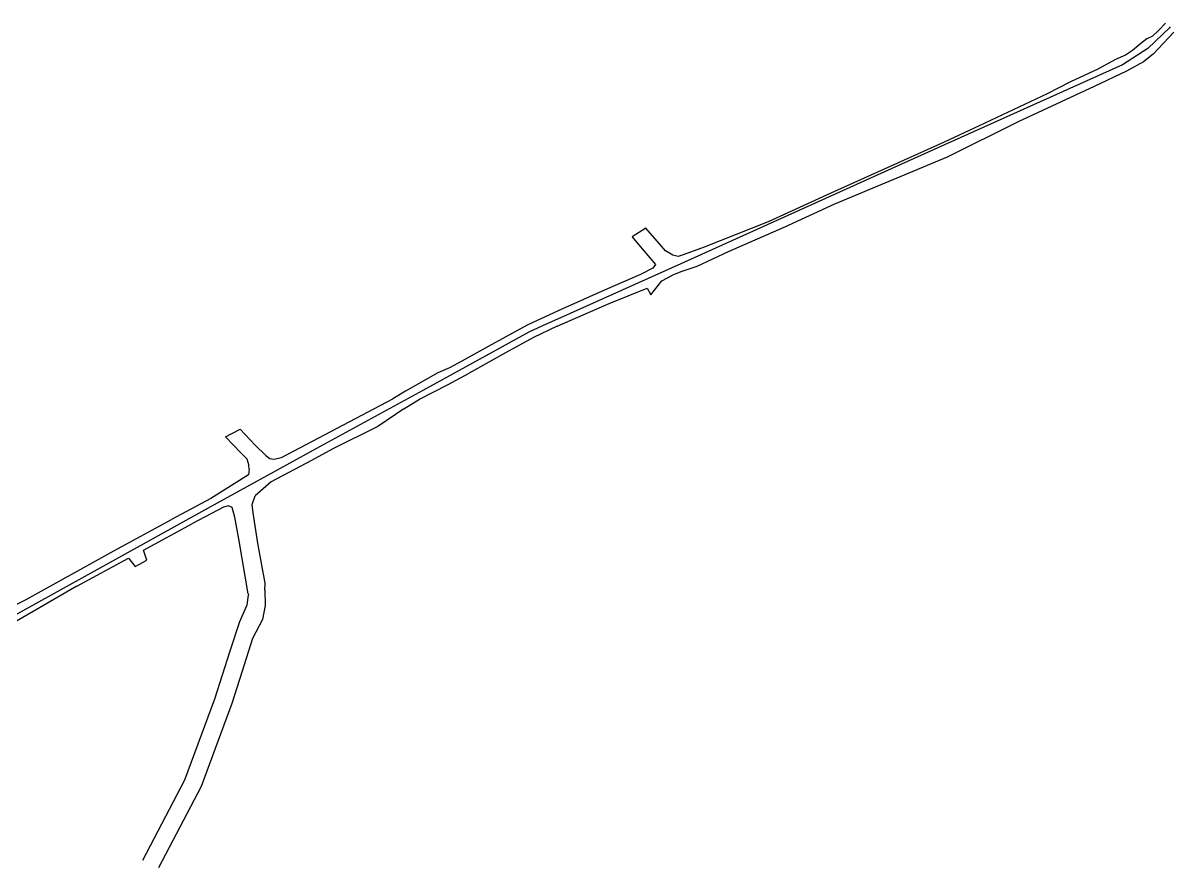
# Model space of a CAD drawing. Extents: x 539064 to 539891, y 4477666 to 4478116.
# Drawn here: x 539510.7 to 539890.8, y 4477837.1 to 4478116.2 of the extents above; entities that cross this region are included whole.
import ezdxf

# ---------------------------------------------------------------- set-up
doc = ezdxf.new("R2010")
doc.units = 0
doc.header["$MEASUREMENT"] = 0
doc.linetypes.add('DUZ', pattern=[500, 500])
for name, color, linetype in [('GEOFENCE', 90, 'DUZ'), ('INIT_COORD', 160, 'DUZ'), ('KAT_1450', 236, 'DUZ'), ('KAT_1460', 13, 'DUZ')]:
    doc.layers.add(name, color=color, linetype=linetype)

msp = doc.modelspace()

# ---------------------------------------------------------------- linework, layer by layer
at = {"layer": 'GEOFENCE', "linetype": 'Continuous'}
for p, q in [((539889.39, 4478114.7, 1463.93), (539882.13, 4478107.83, 1463.98)), ((539882.13, 4478107.83, 1463.98), (539873.75, 4478102.37, 1464.18)), ((539873.75, 4478102.37, 1464.18), (539800.82, 4478069.53, 1465.7)), ((539800.82, 4478069.53, 1465.7), (539727.89, 4478036.69, 1467.21)), ((539727.89, 4478036.69, 1467.21), (539691.42, 4478020.27, 1467.96)), ((539691.42, 4478020.27, 1467.96), (539682.3, 4478016.16, 1468.15)), ((539677.74, 4478014.11, 1468.25), (539642.69, 4477994.85, 1467.92)), ((539682.3, 4478016.16, 1468.15), (539677.74, 4478014.11, 1468.25)), ((539642.69, 4477994.85, 1467.92), (539607.63, 4477975.6, 1467.59)), ((539607.63, 4477975.6, 1467.59), (539572.57, 4477956.34, 1467.26)), ((539572.57, 4477956.34, 1467.26), (539502.57, 4477917.62, 1467.87))]:
    msp.add_line(p, q, dxfattribs=at)
at = {"layer": 'INIT_COORD', "linetype": 'Continuous'}
msp.add_point((539889.39, 4478114.7, 1463.93), dxfattribs=at)
at = {"layer": 'KAT_1450'}
for p, q in [((539564.1, 4477866.2, 1454.97), (539574.04, 4477892.99, 1459.31)), ((539579.62, 4477891.41, 1459.31), (539569.52, 4477863.99, 1454.97)), ((539550.28, 4477839.66, 1450.61), (539564.1, 4477866.2, 1454.97)), ((539569.52, 4477863.99, 1454.97), (539555.41, 4477837.06, 1450.61))]:
    msp.add_line(p, q, dxfattribs=at)
at = {"layer": 'KAT_1460'}
for p, q in [((539885.72, 4478113.77, 1463.93), (539883.72, 4478111.9, 1463.95)), ((539890.79, 4478113.19, 1463.93), (539883.96, 4478105.96, 1463.98)), ((539887.99, 4478116.21, 1463.93), (539885.72, 4478113.77, 1463.93)), ((539879.86, 4478109.43, 1463.99), (539877.07, 4478107.17, 1464.03)), ((539881.85, 4478110.99, 1463.97), (539879.86, 4478109.43, 1463.99)), ((539883.72, 4478111.9, 1463.95), (539881.85, 4478110.99, 1463.97)), ((539874.77, 4478105.56, 1464.12), (539871.5, 4478104.19, 1464.19)), ((539877.07, 4478107.17, 1464.03), (539874.77, 4478105.56, 1464.12)), ((539883.96, 4478105.96, 1463.98), (539880.7, 4478103.42, 1463.99)), ((539871.5, 4478104.19, 1464.19), (539865.69, 4478101.01, 1464.25)), ((539880.7, 4478103.42, 1463.99), (539875.08, 4478100.34, 1464.19)), ((539865.69, 4478101.01, 1464.25), (539856.61, 4478096.83, 1464.22)), ((539875.08, 4478100.34, 1464.19), (539864.46, 4478095.27, 1464.24)), ((539864.46, 4478095.27, 1464.24), (539839.56, 4478083.71, 1464.15)), ((539856.61, 4478096.83, 1464.22), (539848.92, 4478092.77, 1464.19)), ((539848.92, 4478092.77, 1464.19), (539826.46, 4478082.25, 1464.17)), ((539826.46, 4478082.25, 1464.17), (539814.9, 4478076.83, 1464.24)), ((539839.56, 4478083.71, 1464.15), (539815.92, 4478071.93, 1464.25)), ((539814.9, 4478076.83, 1464.24), (539777.51, 4478060.03, 1464.85)), ((539815.92, 4478071.93, 1464.25), (539778.71, 4478056.35, 1464.85)), ((539777.51, 4478060.03, 1464.85), (539756.8, 4478050.54, 1465.89)), ((539778.71, 4478056.35, 1464.85), (539761.91, 4478048.63, 1465.78)), ((539716.35, 4478048.38, 1467.79), (539711.9, 4478045.53, 1467.79)), ((539720.94, 4478043.26, 1467.79), (539716.35, 4478048.38, 1467.79)), ((539756.8, 4478050.54, 1465.89), (539735.68, 4478042.15, 1467.2)), ((539761.91, 4478048.63, 1465.78), (539743.62, 4478040.58, 1466.88)), ((539711.9, 4478045.53, 1467.79), (539713.98, 4478043.03, 1467.79)), ((539713.98, 4478043.03, 1467.79), (539719.52, 4478036.38, 1467.66)), ((539722.84, 4478041, 1467.72), (539720.94, 4478043.26, 1467.79)), ((539725.33, 4478039.48, 1469.08), (539722.84, 4478041, 1467.72)), ((539735.68, 4478042.15, 1467.2), (539728.7, 4478039.59, 1467.54)), ((539743.62, 4478040.58, 1466.88), (539733.23, 4478035.79, 1467.42)), ((539727.07, 4478039.08, 1467.59), (539725.33, 4478039.48, 1469.08)), ((539728.7, 4478039.59, 1467.54), (539727.07, 4478039.08, 1467.59)), ((539714.66, 4478033.1, 1467.76), (539702.98, 4478028.1, 1467.96)), ((539718.7, 4478035.27, 1467.73), (539714.66, 4478033.1, 1467.76)), ((539719.52, 4478036.38, 1467.66), (539718.7, 4478035.27, 1467.73)), ((539721.7, 4478031.03, 1467.72), (539725.14, 4478032.87, 1467.68)), ((539728.26, 4478034.11, 1467.61), (539725.14, 4478032.87, 1467.68)), ((539733.23, 4478035.79, 1467.42), (539728.26, 4478034.11, 1467.61)), ((539718.01, 4478026.37, 1467.79), (539721.7, 4478031.03, 1467.72)), ((539702.98, 4478028.1, 1467.96), (539688.58, 4478021.62, 1468.07)), ((539704.25, 4478023.52, 1467.96), (539716.84, 4478028.6, 1467.78)), ((539716.84, 4478028.6, 1467.78), (539718.01, 4478026.37, 1467.79)), ((539688.58, 4478021.62, 1468.07), (539677.43, 4478016.48, 1468.23)), ((539687.14, 4478016.1, 1468.12), (539704.25, 4478023.52, 1467.96)), ((539674.76, 4478015.07, 1468.26), (539665.49, 4478009.97, 1468.28)), ((539677.43, 4478016.48, 1468.23), (539674.76, 4478015.07, 1468.26)), ((539687.14, 4478016.1, 1468.12), (539679.29, 4478012.3, 1468.24)), ((539665.49, 4478009.97, 1468.28), (539655.63, 4478004.45, 1468.26)), ((539679.29, 4478012.3, 1468.24), (539670.06, 4478007.27, 1468.28)), ((539670.06, 4478007.27, 1468.28), (539657.99, 4478000.56, 1468.25)), ((539651.52, 4478002.31, 1468.16), (539647.64, 4478000.66, 1468.1)), ((539655.63, 4478004.45, 1468.26), (539651.52, 4478002.31, 1468.16)), ((539647.64, 4478000.66, 1468.1), (539637.06, 4477994.59, 1467.98)), ((539650.87, 4477996.65, 1468.1), (539657.99, 4478000.56, 1468.25)), ((539641.64, 4477991.92, 1468), (539650.87, 4477996.65, 1468.1)), ((539596.03, 4477972.64, 1467.45), (539632.87, 4477992.06, 1467.95)), ((539637.06, 4477994.59, 1467.98), (539632.87, 4477992.06, 1467.95)), ((539636.45, 4477988.8, 1467.95), (539641.64, 4477991.92, 1468)), ((539636.45, 4477988.8, 1467.95), (539627.86, 4477982.88, 1467.89)), ((539577.58, 4477979.46, 1467.3), (539582.46, 4477982.02, 1467.3)), ((539582.46, 4477982.02, 1467.3), (539587.37, 4477976.7, 1467.3)), ((539627.86, 4477982.88, 1467.89), (539613.03, 4477975.48, 1467.69)), ((539582.62, 4477974.21, 1467.14), (539577.58, 4477979.46, 1467.3)), ((539587.37, 4477976.7, 1467.3), (539590.83, 4477973.37, 1467.29)), ((539584.67, 4477972.08, 1466.94), (539582.62, 4477974.21, 1467.14)), ((539585.3, 4477970.27, 1467.35), (539584.67, 4477972.08, 1466.94)), ((539590.83, 4477973.37, 1467.29), (539592.2, 4477972.3, 1467.34)), ((539592.2, 4477972.3, 1467.34), (539593.49, 4477972.15, 1467.28)), ((539593.49, 4477972.15, 1467.28), (539596.03, 4477972.64, 1467.45)), ((539613.03, 4477975.48, 1467.69), (539606, 4477971.71, 1467.54)), ((539585.33, 4477968.7, 1467.4), (539585.12, 4477966.89, 1467.35)), ((539585.33, 4477968.7, 1467.4), (539585.3, 4477970.27, 1467.35)), ((539606, 4477971.71, 1467.54), (539592.61, 4477964.63, 1467.39)), ((539585.12, 4477966.89, 1467.35), (539572.71, 4477959.12, 1467.29)), ((539592.61, 4477964.63, 1467.39), (539587.41, 4477960.03, 1467.33)), ((539572.71, 4477959.12, 1467.29), (539559.7, 4477952.18, 1467.32)), ((539578.56, 4477956.7, 1467.26), (539576.89, 4477956.22, 1467.28)), ((539579.75, 4477956.14, 1467.11), (539578.56, 4477956.7, 1467.26)), ((539586.32, 4477957.09, 1467.12), (539587.41, 4477960.03, 1467.33)), ((539586.74, 4477954.36, 1467.15), (539586.32, 4477957.09, 1467.12)), ((539576.89, 4477956.22, 1467.28), (539566.7, 4477950.83, 1467.32)), ((539580.65, 4477952.94, 1467.16), (539579.75, 4477956.14, 1467.11)), ((539582.1, 4477945.09, 1466.32), (539580.65, 4477952.94, 1467.16)), ((539588.26, 4477944.33, 1466.12), (539586.74, 4477954.36, 1467.15)), ((539540.72, 4477941.86, 1467.51), (539559.7, 4477952.18, 1467.32)), ((539550.48, 4477942.06, 1467.4), (539566.7, 4477950.83, 1467.32)), ((539511.72, 4477925.72, 1467.52), (539540.72, 4477941.86, 1467.51)), ((539551.63, 4477938.73, 1467.54), (539550.48, 4477942.06, 1467.4)), ((539585.08, 4477927.63, 1464.38), (539582.1, 4477945.09, 1466.32)), ((539590.66, 4477931.18, 1464.67), (539588.26, 4477944.33, 1466.12)), ((539528.43, 4477930.13, 1467.52), (539545.58, 4477939.41, 1467.43)), ((539545.58, 4477939.41, 1467.43), (539547.69, 4477936.63, 1467.64)), ((539547.69, 4477936.63, 1467.64), (539551.63, 4477938.73, 1467.54)), ((539528.43, 4477930.13, 1467.52), (539508.51, 4477918.55, 1467.53)), ((539590.59, 4477928.82, 1464.51), (539590.66, 4477931.18, 1464.67)), ((539584.68, 4477924.04, 1464), (539585.13, 4477927.19, 1464.32)), ((539585.08, 4477927.63, 1464.38), (539585.13, 4477927.19, 1464.32)), ((539590.59, 4477928.82, 1464.51), (539590.61, 4477923.76, 1464)), ((539506.62, 4477923.21, 1467.53), (539511.72, 4477925.72, 1467.52)), ((539582.28, 4477918.51, 1463.19), (539584.68, 4477924.04, 1464)), ((539590.61, 4477923.76, 1464), (539589.79, 4477919.14, 1463.47)), ((539589.79, 4477919.14, 1463.47), (539586.53, 4477912.92, 1462.71)), ((539579.07, 4477908.85, 1461.81), (539582.28, 4477918.51, 1463.19)), ((539586.53, 4477912.92, 1462.71), (539583.08, 4477902.1, 1460.85)), ((539574.04, 4477892.99, 1459.31), (539579.07, 4477908.85, 1461.81)), ((539583.08, 4477902.1, 1460.85), (539579.62, 4477891.41, 1459.31))]:
    msp.add_line(p, q, dxfattribs=at)

doc.saveas('drawing.dxf')
